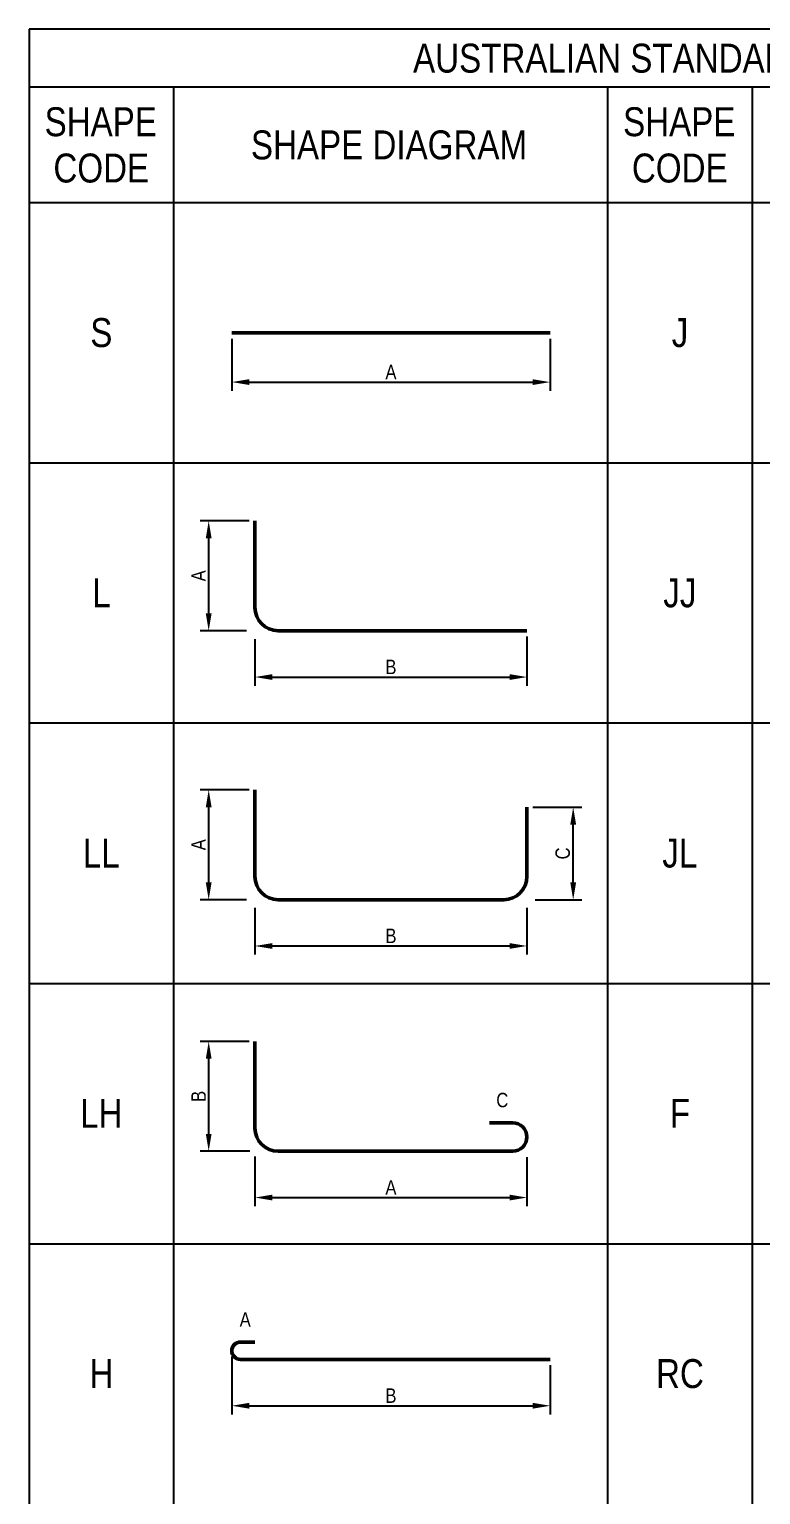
# Model space of a CAD drawing. Header units: metres. Extents: x 1.247 to 2.022, y 1.83 to 2.31.
# Drawn here: x 1.2473 to 1.3737, y 2.0567 to 2.31 of the extents above; entities that cross this region are included whole.
import ezdxf

# ---------------------------------------------------------------- set-up
doc = ezdxf.new("R2010")
doc.units = ezdxf.units.M
doc.layers.get('Defpoints').update_dxf_attribs({"color": 41})
for name, color, linetype, lineweight in [('D-BDGE', 7, 'Continuous', 13), ('D-ENHA-TEXT', 7, 'Continuous', 9), ('D-ENHA-TEXT-DIMS', 7, 'Continuous', 9)]:
    doc.layers.add(name, color=color, linetype=linetype, lineweight=lineweight)
doc.styles.add('Arial Narrow', font='ARIALN.TTF', dxfattribs={"height": 0.005})
doc.styles.add('Arial Narrow_1', font='ARIALN.TTF', dxfattribs={"height": 0.0025})
doc.dimstyles.new('____ddd____', dxfattribs={"dimscale": 0.3048, "dimtxt": 0.002559, "dimasz": 0.009843, "dimexe": 0.004921, "dimexo": 0.003281, "dimgap": 0.00164, "dimtad": 1, "dimdec": 0, "dimlfac": 1000, "dimzin": 0, "dimdsep": 46, "dimtxsty": 'Arial Narrow_1', "dimsah": 1, "dimcen": 0.09, "dimaunit": 1, "dimadec": 4, "dimazin": 0, "dimtfac": 1, "dimtdec": 4, "dimtix": 1, "dimtmove": 0, "dimatfit": 3, "dimfxl": 1, "dimtvp": 1, "dimtolj": 1, "dimtzin": 0, "dimarcsym": 2})

# ---------------------------------------------------------------- blocks, each defined once
blk = doc.blocks.new('DIMBLOCK1-DRG-2871151 - BAR SHAPE DIAGRAM')
at = {"layer": 'D-ENHA-TEXT-DIMS', "color": 0, "lineweight": -2, "transparency": 16777216}
for p, q in [((1.2823, 2.25653), (1.2823, 2.24753)), ((1.3373, 2.25653), (1.3373, 2.24753)), ((1.2853, 2.24903), (1.3343, 2.24903))]:
    blk.add_line(p, q, dxfattribs=at)
at = {"layer": 'D-ENHA-TEXT-DIMS', "color": 0, "transparency": 16777216}
for points in [[(1.2853, 2.24953), (1.2853, 2.24853), (1.2823, 2.24903)], [(1.3343, 2.24953), (1.3343, 2.24853), (1.3373, 2.24903)]]:
    blk.add_solid(points, dxfattribs=at)
at = {"layer": 'Defpoints', "color": 0, "transparency": 16777216}
for p in [(1.2823, 2.25753), (1.3373, 2.25753), (1.3373, 2.24903)]:
    blk.add_point(p, dxfattribs=at)
at = {"layer": 'D-ENHA-TEXT-DIMS', "color": 0, "transparency": 16777216, "insert": (1.3098, 2.25078), "char_height": 0.0025, "width": 0.0022905, "attachment_point": 5, "style": 'Arial Narrow_1'}
blk.add_mtext('\\A1;A', dxfattribs=at)
blk = doc.blocks.new('DIMBLOCK2-DRG-2871151 - BAR SHAPE DIAGRAM')
at = {"layer": 'D-ENHA-TEXT-DIMS', "color": 0, "lineweight": -2, "transparency": 16777216}
for p, q in [((1.2853, 2.22503), (1.2768, 2.22503)), ((1.2783, 2.20903), (1.2783, 2.22203)), ((1.28486, 2.20603), (1.2768, 2.20603))]:
    blk.add_line(p, q, dxfattribs=at)
at = {"layer": 'D-ENHA-TEXT-DIMS', "color": 0, "transparency": 16777216}
for points in [[(1.2778, 2.22203), (1.2788, 2.22203), (1.2783, 2.22503)], [(1.2778, 2.20903), (1.2788, 2.20903), (1.2783, 2.20603)]]:
    blk.add_solid(points, dxfattribs=at)
at = {"layer": 'Defpoints', "color": 0, "transparency": 16777216}
for p in [(1.2783, 2.22503), (1.2863, 2.22503), (1.28586, 2.20603)]:
    blk.add_point(p, dxfattribs=at)
at = {"layer": 'D-ENHA-TEXT-DIMS', "color": 0, "transparency": 16777216, "insert": (1.27655, 2.21553), "char_height": 0.0025, "width": 0.0022905, "attachment_point": 5, "rotation": 90, "style": 'Arial Narrow_1'}
blk.add_mtext('\\A1;A', dxfattribs=at)
blk = doc.blocks.new('DIMBLOCK3-DRG-2871151 - BAR SHAPE DIAGRAM')
at = {"layer": 'D-ENHA-TEXT-DIMS', "color": 0, "lineweight": -2, "transparency": 16777216}
for p, q in [((1.2863, 2.2046), (1.2863, 2.19653)), ((1.3333, 2.20503), (1.3333, 2.19653)), ((1.2893, 2.19803), (1.3303, 2.19803))]:
    blk.add_line(p, q, dxfattribs=at)
at = {"layer": 'D-ENHA-TEXT-DIMS', "color": 0, "transparency": 16777216}
for points in [[(1.2893, 2.19853), (1.2893, 2.19753), (1.2863, 2.19803)], [(1.3303, 2.19853), (1.3303, 2.19753), (1.3333, 2.19803)]]:
    blk.add_solid(points, dxfattribs=at)
at = {"layer": 'Defpoints', "color": 0, "transparency": 16777216}
for p in [(1.2863, 2.2056), (1.3333, 2.20603), (1.3333, 2.19803)]:
    blk.add_point(p, dxfattribs=at)
at = {"layer": 'D-ENHA-TEXT-DIMS', "color": 0, "transparency": 16777216, "insert": (1.3098, 2.19978), "char_height": 0.0025, "width": 0.0022905, "attachment_point": 5, "style": 'Arial Narrow_1'}
blk.add_mtext('\\A1;B', dxfattribs=at)
blk = doc.blocks.new('DIMBLOCK4-DRG-2871151 - BAR SHAPE DIAGRAM')
at = {"layer": 'D-ENHA-TEXT-DIMS', "color": 0, "lineweight": -2, "transparency": 16777216}
for p, q in [((1.2853, 2.17853), (1.2768, 2.17853)), ((1.2783, 2.16253), (1.2783, 2.17553)), ((1.28486, 2.15953), (1.2768, 2.15953))]:
    blk.add_line(p, q, dxfattribs=at)
at = {"layer": 'D-ENHA-TEXT-DIMS', "color": 0, "transparency": 16777216}
for points in [[(1.2778, 2.17553), (1.2788, 2.17553), (1.2783, 2.17853)], [(1.2778, 2.16253), (1.2788, 2.16253), (1.2783, 2.15953)]]:
    blk.add_solid(points, dxfattribs=at)
at = {"layer": 'Defpoints', "color": 0, "transparency": 16777216}
for p in [(1.2783, 2.17853), (1.2863, 2.17853), (1.28586, 2.15953)]:
    blk.add_point(p, dxfattribs=at)
at = {"layer": 'D-ENHA-TEXT-DIMS', "color": 0, "transparency": 16777216, "insert": (1.27655, 2.16903), "char_height": 0.0025, "width": 0.0022905, "attachment_point": 5, "rotation": 90, "style": 'Arial Narrow_1'}
blk.add_mtext('\\A1;A', dxfattribs=at)
blk = doc.blocks.new('DIMBLOCK5-DRG-2871151 - BAR SHAPE DIAGRAM')
at = {"layer": 'D-ENHA-TEXT-DIMS', "color": 0, "lineweight": -2, "transparency": 16777216}
for p, q in [((1.2863, 2.1581), (1.2863, 2.15003)), ((1.3333, 2.1581), (1.3333, 2.15003)), ((1.2893, 2.15153), (1.3303, 2.15153))]:
    blk.add_line(p, q, dxfattribs=at)
at = {"layer": 'D-ENHA-TEXT-DIMS', "color": 0, "transparency": 16777216}
for points in [[(1.2893, 2.15203), (1.2893, 2.15103), (1.2863, 2.15153)], [(1.3303, 2.15203), (1.3303, 2.15103), (1.3333, 2.15153)]]:
    blk.add_solid(points, dxfattribs=at)
at = {"layer": 'Defpoints', "color": 0, "transparency": 16777216}
for p in [(1.2863, 2.1591), (1.3333, 2.1591), (1.3333, 2.15153)]:
    blk.add_point(p, dxfattribs=at)
at = {"layer": 'D-ENHA-TEXT-DIMS', "color": 0, "transparency": 16777216, "insert": (1.3098, 2.15328), "char_height": 0.0025, "width": 0.0022905, "attachment_point": 5, "style": 'Arial Narrow_1'}
blk.add_mtext('\\A1;B', dxfattribs=at)
blk = doc.blocks.new('DIMBLOCK6-DRG-2871151 - BAR SHAPE DIAGRAM')
at = {"layer": 'D-ENHA-TEXT-DIMS', "color": 0, "lineweight": -2, "transparency": 16777216}
for p, q in [((1.3343, 2.17553), (1.3428, 2.17553)), ((1.3413, 2.16253), (1.3413, 2.17253)), ((1.33473, 2.15953), (1.3428, 2.15953))]:
    blk.add_line(p, q, dxfattribs=at)
at = {"layer": 'D-ENHA-TEXT-DIMS', "color": 0, "transparency": 16777216}
for points in [[(1.3408, 2.17253), (1.3418, 2.17253), (1.3413, 2.17553)], [(1.3408, 2.16253), (1.3418, 2.16253), (1.3413, 2.15953)]]:
    blk.add_solid(points, dxfattribs=at)
at = {"layer": 'Defpoints', "color": 0, "transparency": 16777216}
for p in [(1.3333, 2.17553), (1.3413, 2.17553), (1.33373, 2.15953)]:
    blk.add_point(p, dxfattribs=at)
at = {"layer": 'D-ENHA-TEXT-DIMS', "color": 0, "transparency": 16777216, "insert": (1.3395, 2.16753), "char_height": 0.0025, "width": 0.0024855, "attachment_point": 5, "rotation": 90, "style": 'Arial Narrow_1'}
blk.add_mtext('\\A1;C', dxfattribs=at)
blk = doc.blocks.new('DIMBLOCK7-DRG-2871151 - BAR SHAPE DIAGRAM')
at = {"layer": 'D-ENHA-TEXT-DIMS', "color": 0, "lineweight": -2, "transparency": 16777216}
for p, q in [((1.2823, 2.08053), (1.2823, 2.07053)), ((1.3373, 2.07903), (1.3373, 2.07053)), ((1.2853, 2.07203), (1.3343, 2.07203))]:
    blk.add_line(p, q, dxfattribs=at)
at = {"layer": 'D-ENHA-TEXT-DIMS', "color": 0, "transparency": 16777216}
for points in [[(1.2853, 2.07253), (1.2853, 2.07153), (1.2823, 2.07203)], [(1.3343, 2.07253), (1.3343, 2.07153), (1.3373, 2.07203)]]:
    blk.add_solid(points, dxfattribs=at)
at = {"layer": 'Defpoints', "color": 0, "transparency": 16777216}
for p in [(1.2823, 2.08153), (1.3373, 2.08003), (1.3373, 2.07203)]:
    blk.add_point(p, dxfattribs=at)
at = {"layer": 'D-ENHA-TEXT-DIMS', "color": 0, "transparency": 16777216, "insert": (1.3098, 2.07378), "char_height": 0.0025, "width": 0.0022905, "attachment_point": 5, "style": 'Arial Narrow_1'}
blk.add_mtext('\\A1;B', dxfattribs=at)
blk = doc.blocks.new('DIMBLOCK37-DRG-2871151 - BAR SHAPE DIAGRAM')
at = {"layer": 'D-ENHA-TEXT-DIMS', "color": 0, "lineweight": -2, "transparency": 16777216}
for p, q in [((1.2853, 2.13503), (1.2768, 2.13503)), ((1.2783, 2.11903), (1.2783, 2.13203)), ((1.28541, 2.11603), (1.2768, 2.11603))]:
    blk.add_line(p, q, dxfattribs=at)
at = {"layer": 'D-ENHA-TEXT-DIMS', "color": 0, "transparency": 16777216}
for points in [[(1.2778, 2.13203), (1.2788, 2.13203), (1.2783, 2.13503)], [(1.2778, 2.11903), (1.2788, 2.11903), (1.2783, 2.11603)]]:
    blk.add_solid(points, dxfattribs=at)
at = {"layer": 'Defpoints', "color": 0, "transparency": 16777216}
for p in [(1.2783, 2.13503), (1.2863, 2.13503), (1.28641, 2.11603)]:
    blk.add_point(p, dxfattribs=at)
at = {"layer": 'D-ENHA-TEXT-DIMS', "color": 0, "transparency": 16777216, "insert": (1.27655, 2.12553), "char_height": 0.0025, "width": 0.0022905, "attachment_point": 5, "rotation": 90, "style": 'Arial Narrow_1'}
blk.add_mtext('\\A1;B', dxfattribs=at)
blk = doc.blocks.new('DIMBLOCK38-DRG-2871151 - BAR SHAPE DIAGRAM')
at = {"layer": 'D-ENHA-TEXT-DIMS', "color": 0, "lineweight": -2, "transparency": 16777216}
for p, q in [((1.2863, 2.11515), (1.2863, 2.10653)), ((1.3333, 2.11499), (1.3333, 2.10653)), ((1.2893, 2.10803), (1.3303, 2.10803))]:
    blk.add_line(p, q, dxfattribs=at)
at = {"layer": 'D-ENHA-TEXT-DIMS', "color": 0, "transparency": 16777216}
for points in [[(1.2893, 2.10853), (1.2893, 2.10753), (1.2863, 2.10803)], [(1.3303, 2.10853), (1.3303, 2.10753), (1.3333, 2.10803)]]:
    blk.add_solid(points, dxfattribs=at)
at = {"layer": 'Defpoints', "color": 0, "transparency": 16777216}
for p in [(1.2863, 2.11615), (1.3333, 2.11599), (1.3333, 2.10803)]:
    blk.add_point(p, dxfattribs=at)
at = {"layer": 'D-ENHA-TEXT-DIMS', "color": 0, "transparency": 16777216, "insert": (1.3098, 2.10978), "char_height": 0.0025, "width": 0.0022905, "attachment_point": 5, "style": 'Arial Narrow_1'}
blk.add_mtext('\\A1;A', dxfattribs=at)

msp = doc.modelspace()

# ---------------------------------------------------------------- linework, layer by layer
at = {"layer": 'D-BDGE', "lineweight": 25}
for p, q in [((1.2472983, 2.3100324), (1.2472983, 1.8300324)), ((1.5472983, 2.3100324), (1.2472983, 2.3100324)), ((1.5472983, 2.3000324), (1.2472983, 2.3000324)), ((1.2722983, 1.8300324), (1.2722983, 2.3000324)), ((1.3472983, 1.8300324), (1.3472983, 2.3000324)), ((1.3722983, 1.8300324), (1.3722983, 2.3000324)), ((1.5472983, 2.2800324), (1.2472983, 2.2800324)), ((1.5472983, 2.2350324), (1.2472983, 2.2350324)), ((1.5472983, 2.1900324), (1.2472983, 2.1900324)), ((1.2472983, 2.1450324), (1.5472983, 2.1450324)), ((1.2472983, 2.1000324), (1.5472983, 2.1000324))]:
    msp.add_line(p, q, dxfattribs=at)
at = {"layer": 'D-BDGE', "lineweight": 50}
for p, q in [((1.2822983, 2.2575324), (1.3372983, 2.2575324)), ((1.2862983, 2.2250324), (1.2862983, 2.2100324)), ((1.2902983, 2.2060324), (1.3332983, 2.2060324)), ((1.2862983, 2.1785324), (1.2862983, 2.1635324)), ((1.3332983, 2.1635324), (1.3332983, 2.1755324)), ((1.2902983, 2.1595324), (1.3292983, 2.1595324)), ((1.2862983, 2.1350324), (1.2862983, 2.1200324)), ((1.3308296, 2.1209699), (1.3268296, 2.1209699)), ((1.2902983, 2.1160324), (1.3308296, 2.1160324)), ((1.2837983, 2.0830324), (1.2862983, 2.0830324)), ((1.3372983, 2.0800324), (1.2837983, 2.0800324))]:
    msp.add_line(p, q, dxfattribs=at)
at = {"layer": 'D-BDGE', "lineweight": 18}
msp.add_line((1.3332983, 2.1185012), (1.3332983, 2.1195012), dxfattribs=at)
at = {"layer": 'D-BDGE', "lineweight": 50}
for centre, radius, start, end in [((1.2902983, 2.2100324), 0.004, 180, 270), ((1.2902983, 2.1635324), 0.004, 180, 270), ((1.3292983, 2.1635324), 0.004, 270, 0), ((1.3308296, 2.1185012), 0.0024688, 270, 90), ((1.2902983, 2.1200324), 0.004, 180, 270), ((1.2837983, 2.0815324), 0.0015, 90, 270)]:
    msp.add_arc(centre, radius, start, end, dxfattribs=at)

# ---------------------------------------------------------------- texts
at = {"layer": 'D-ENHA-TEXT', "attachment_point": 1, "bg_fill": 3, "box_fill_scale": 1, "bg_fill_color": 256, "bg_fill_transparency": 0}
for s, insert, char_height, style in [('AUSTRALIAN STANDARD BAR SHAPES TO AS/NZS 1100.501', (1.3136265, 2.3075458), 0.005, 'Arial Narrow'), ('SHAPE ', (1.2499407, 2.2965508), 0.005, 'Arial Narrow'), ('SHAPE ', (1.3499256, 2.2965508), 0.005, 'Arial Narrow'), ('SHAPE DIAGRAM', (1.2856033, 2.2925458), 0.005, 'Arial Narrow'), ('CODE', (1.251462, 2.2885471), 0.005, 'Arial Narrow'), ('CODE', (1.351447, 2.2885471), 0.005, 'Arial Narrow'), ('S', (1.2578364, 2.260095), 0.005, 'Arial Narrow'), ('J', (1.3583314, 2.260095), 0.005, 'Arial Narrow'), ('L', (1.2581664, 2.215095), 0.005, 'Arial Narrow'), ('JJ', (1.3568764, 2.215095), 0.005, 'Arial Narrow'), ('LL', (1.2565464, 2.170095), 0.005, 'Arial Narrow'), ('JL', (1.3567114, 2.170095), 0.005, 'Arial Narrow'), ('C', (1.3280099, 2.126138), 0.0025, 'Arial Narrow_1'), ('LH', (1.2560814, 2.125095), 0.005, 'Arial Narrow'), ('F', (1.3580014, 2.125095), 0.005, 'Arial Narrow'), ('A', (1.2836591, 2.0882005), 0.0025, 'Arial Narrow_1'), ('H', (1.2577014, 2.080095), 0.005, 'Arial Narrow'), ('RC', (1.3556214, 2.080095), 0.005, 'Arial Narrow')]:
    msp.add_mtext(s, dxfattribs=dict(at, insert=insert, char_height=char_height, style=style))

# ---------------------------------------------------------------- dimensions: what is measured, and where the dimension line sits
at = {"layer": 'D-ENHA-TEXT-DIMS'}
for base, p1, p2, text, override, picture, middle in [((1.3372983, 2.2490324), (1.2822983, 2.2575324), (1.3372983, 2.2575324), 'A', {"dimpost": '<>', "dimfxl": 0.055}, 'DIMBLOCK1-DRG-2871151 - BAR SHAPE DIAGRAM', (1.3097983, 2.2507824)), ((1.3332983, 2.1980324), (1.2862983, 2.2055979), (1.3332983, 2.2060324), 'B', {"dimpost": '<>', "dimfxl": 0.047002}, 'DIMBLOCK3-DRG-2871151 - BAR SHAPE DIAGRAM', (1.3097983, 2.1997824)), ((1.3332983, 2.1515324), (1.2862983, 2.1590979), (1.3332983, 2.1590979), 'B', {"dimpost": '<>', "dimfxl": 0.047}, 'DIMBLOCK5-DRG-2871151 - BAR SHAPE DIAGRAM', (1.3097983, 2.1532824)), ((1.3332983, 2.1080324), (1.2862983, 2.1161454), (1.3332983, 2.1159925), 'A', {"dimpost": '<>', "dimfxl": 0.047}, 'DIMBLOCK38-DRG-2871151 - BAR SHAPE DIAGRAM', (1.3097983, 2.1097824)), ((1.3372983, 2.0720324), (1.2822983, 2.0815324), (1.3372983, 2.0800324), 'B', {"dimpost": '<>', "dimfxl": 0.05502}, 'DIMBLOCK7-DRG-2871151 - BAR SHAPE DIAGRAM', (1.3097983, 2.0737824))]:
    dim = msp.add_linear_dim(base=base, p1=p1, p2=p2, text=text, dimstyle='____ddd____', override=override, dxfattribs=at)
    dim.commit()
    dim.dimension.update_dxf_attribs({"geometry": picture, "text_midpoint": middle})
for base, p1, p2, text, override, picture, middle in [((1.2782983, 2.2250324), (1.2858638, 2.2060324), (1.2862983, 2.2250324), 'A', {"dimpost": '<>', "dimfxl": 0.019005}, 'DIMBLOCK2-DRG-2871151 - BAR SHAPE DIAGRAM', (1.2765483, 2.2155324)), ((1.2782983, 2.1785324), (1.2858638, 2.1595324), (1.2862983, 2.1785324), 'A', {"dimpost": '<>', "dimfxl": 0.019005}, 'DIMBLOCK4-DRG-2871151 - BAR SHAPE DIAGRAM', (1.2765483, 2.1690324)), ((1.3412983, 2.1755324), (1.3337328, 2.1595324), (1.3332983, 2.1755324), 'C', {"dimpost": '<>', "dimfxl": 0.016006}, 'DIMBLOCK6-DRG-2871151 - BAR SHAPE DIAGRAM', (1.3395049, 2.1675324)), ((1.2782983, 2.1350324), (1.2864113, 2.1160324), (1.2862983, 2.1350324), 'B', {"dimpost": '<>', "dimfxl": 0.019}, 'DIMBLOCK37-DRG-2871151 - BAR SHAPE DIAGRAM', (1.2765483, 2.1255324))]:
    dim = msp.add_linear_dim(base=base, p1=p1, p2=p2, angle=90, text=text, dimstyle='____ddd____', override=override, dxfattribs=at)
    dim.commit()
    dim.dimension.update_dxf_attribs({"geometry": picture, "text_midpoint": middle})

doc.saveas('drawing.dxf')
